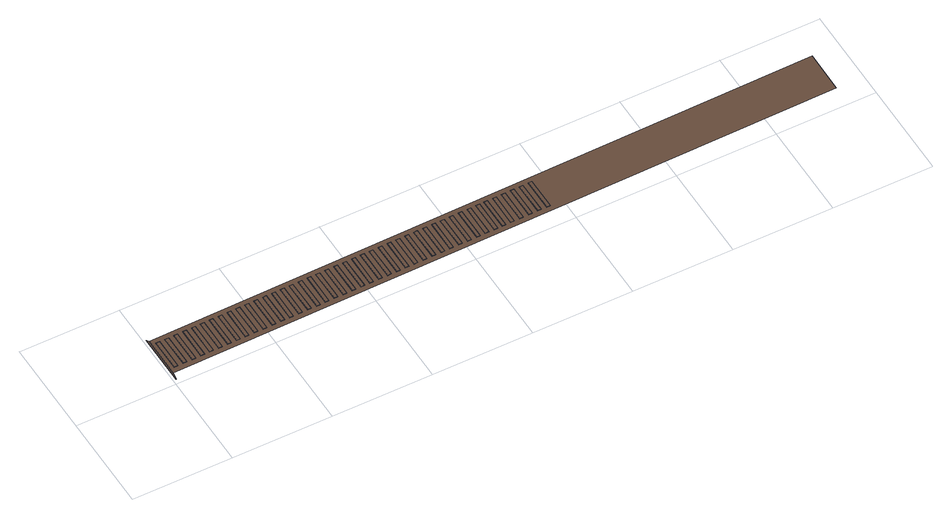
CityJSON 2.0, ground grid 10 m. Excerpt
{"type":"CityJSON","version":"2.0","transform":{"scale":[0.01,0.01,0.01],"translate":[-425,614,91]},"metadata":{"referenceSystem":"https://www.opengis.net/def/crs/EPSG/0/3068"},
"CityObjects":{
"railway1":{"type":"Railway","attributes":{"name":"Track-02","function":"1855"},"geometry":[{"type":"MultiSurface","lod":"3","boundaries":[[[0,1,2,3]],[[4,5,6,7]],[[7,6,8,9]],[[10,8,6,5]],[[11,10,5,4]],[[12,13,14,15]],[[9,8,10,11]],[[15,14,16,17]],[[18,16,14,13]],[[19,18,13,12]],[[20,21,22,23]],[[17,16,18,19]],[[23,22,24,25]],[[26,24,22,21]],[[27,26,21,20]],[[28,29,30,31]],[[25,24,26,27]],[[31,30,32,33]],[[34,32,30,29]],[[35,34,29,28]],[[36,37,38,39]],[[33,32,34,35]],[[39,38,40,41]],[[42,40,38,37]],[[43,42,37,36]],[[44,45,46,47]],[[41,40,42,43]],[[47,46,48,49]],[[50,48,46,45]],[[51,50,45,44]],[[52,53,54,55]],[[49,48,50,51]],[[55,54,56,57]],[[58,56,54,53]],[[59,58,53,52]],[[60,61,62,63]],[[57,56,58,59]],[[63,62,64,65]],[[66,64,62,61]],[[67,66,61,60]],[[68,69,70,71]],[[65,64,66,67]],[[71,70,72,73]],[[74,72,70,69]],[[75,74,69,68]],[[76,77,78,79]],[[73,72,74,75]],[[79,78,80,81]],[[82,80,78,77]],[[83,82,77,76]],[[84,85,86,87]],[[81,80,82,83]],[[87,86,88,89]],[[90,88,86,85]],[[91,90,85,84]],[[92,93,94,95]],[[89,88,90,91]],[[95,94,96,97]],[[98,96,94,93]],[[99,98,93,92]],[[100,101,102,103]],[[97,96,98,99]],[[103,102,104,105]],[[106,104,102,101]],[[107,106,101,100]],[[108,109,110,111]],[[105,104,106,107]],[[111,110,112,113]],[[114,112,110,109]],[[115,114,109,108]],[[116,117,118,119]],[[113,112,114,115]],[[119,118,120,121]],[[122,120,118,117]],[[123,122,117,116]],[[124,125,126,127]],[[121,120,122,123]],[[127,126,128,129]],[[130,128,126,125]],[[131,130,125,124]],[[132,133,134,135]],[[129,128,130,131]],[[135,134,136,137]],[[138,136,134,133]],[[139,138,133,132]],[[140,141,142,143]],[[137,136,138,139]],[[143,142,144,145]],[[146,144,142,141]],[[147,146,141,140]],[[148,149,150,151]],[[145,144,146,147]],[[151,150,152,153]],[[154,152,150,149]],[[155,154,149,148]],[[156,157,158,159]],[[153,152,154,155]],[[159,158,160,161]],[[162,160,158,157]],[[163,162,157,156]],[[164,165,166,167]],[[161,160,162,163]],[[167,166,168,169]],[[170,168,166,165]],[[171,170,165,164]],[[172,173,174,175]],[[169,168,170,171]],[[175,174,176,177]],[[178,176,174,173]],[[179,178,173,172]],[[180,181,182,183]],[[177,176,178,179]],[[183,182,184,185]],[[186,184,182,181]],[[187,186,181,180]],[[188,189,190,191]],[[185,184,186,187]],[[191,190,192,193]],[[194,192,190,189]],[[195,194,189,188]],[[196,197,198,199]],[[193,192,194,195]],[[199,198,200,201]],[[202,200,198,197]],[[203,202,197,196]],[[204,205,206,207]],[[201,200,202,203]],[[207,206,208,209]],[[210,208,206,205]],[[211,210,205,204]],[[212,213,214,215]],[[209,208,210,211]],[[215,214,216,217]],[[218,216,214,213]],[[219,218,213,212]],[[220,221,222,223]],[[217,216,218,219]],[[223,222,224,225]],[[226,224,222,221]],[[227,226,221,220]],[[228,229,230,231]],[[225,224,226,227]],[[231,230,232,233]],[[234,232,230,229]],[[235,234,229,228]],[[236,237,238,239]],[[233,232,234,235]],[[239,238,240,241]],[[242,240,238,237]],[[243,244,0,3]],[[245,242,237,236]],[[246,247,248,249]],[[241,240,242,245]],[[249,248,250,251]],[[252,250,248,247]],[[253,252,247,246]],[[254,255,256,257]],[[251,250,252,253]],[[257,256,258,259]],[[260,258,256,255]],[[261,260,255,254]],[[262,263,264,265]],[[259,258,260,261]],[[265,264,266,267]],[[268,266,264,263]],[[269,268,263,262]],[[270,271,272,273]],[[267,266,268,269]],[[273,272,274,275]],[[276,274,272,271]],[[277,276,271,270]],[[278,279,280,281]],[[275,274,276,277]],[[281,280,282,283]],[[284,282,280,279]],[[285,284,279,278]],[[286,287,288,289]],[[283,282,284,285]],[[289,288,290,291]],[[292,290,288,287]],[[293,292,287,286]],[[294,295,296,297]],[[291,290,292,293]],[[297,296,298,299]],[[300,298,296,295]],[[301,300,295,294]],[[302,303,304,305]],[[299,298,300,301]],[[305,304,306,307]],[[308,306,304,303]],[[309,308,303,302]],[[310,311,312,313]],[[307,306,308,309]],[[313,312,314,315]],[[316,314,312,311]],[[317,316,311,310]],[[318,319,320,321]],[[315,314,316,317]],[[321,320,322,323]],[[324,322,320,319]],[[325,324,319,318]],[[326,327,328,329]],[[323,322,324,325]],[[329,328,330,331]],[[332,330,328,327]],[[333,332,327,326]],[[334,335,336,337]],[[331,330,332,333]],[[337,336,338,339]],[[340,338,336,335]],[[341,340,335,334]],[[342,343,344,345]],[[339,338,340,341]],[[345,344,346,347]],[[348,346,344,343]]]}]}
},
"vertices":[
[31,526,116],[32,574,80],[32,46,80],[31,94,116],[106,148,117],[106,148,123],[70,148,123],[70,148,117],[70,472,123],[70,472,117],[106,472,123],[106,472,117],[195,148,119],[195,148,125],[159,148,124],[159,148,118],[159,472,124],[159,472,118],[195,472,125],[195,472,119],[284,148,120],[284,148,126],[248,148,126],[248,148,120],[248,472,126],[248,472,120],[284,472,126],[284,472,120],[372,148,122],[372,148,128],[336,148,127],[336,148,121],[336,472,127],[336,472,121],[372,472,128],[372,472,122],[461,148,124],[461,148,130],[425,148,129],[425,148,123],[425,472,129],[425,472,123],[461,472,130],[461,472,124],[550,148,125],[550,148,131],[514,148,131],[514,148,125],[514,472,131],[514,472,125],[550,472,131],[550,472,125],[639,148,127],[639,148,133],[603,148,132],[603,148,126],[603,472,132],[603,472,126],[639,472,133],[639,472,127],[728,148,128],[728,148,134],[692,148,134],[692,148,128],[692,472,134],[692,472,128],[728,472,134],[728,472,128],[816,148,130],[816,148,136],[780,148,135],[780,148,129],[780,472,135],[780,472,129],[816,472,136],[816,472,130],[905,148,132],[905,148,138],[869,148,137],[869,148,131],[869,472,137],[869,472,131],[905,472,138],[905,472,132],[994,148,133],[994,148,139],[958,148,139],[958,148,133],[958,472,139],[958,472,133],[994,472,139],[994,472,133],[1083,148,135],[1083,148,141],[1047,148,140],[1047,148,134],[1047,472,140],[1047,472,134],[1083,472,141],[1083,472,135],[1172,148,137],[1171,148,143],[1135,148,142],[1136,148,136],[1135,472,142],[1136,472,136],[1171,472,143],[1172,472,137],[1260,148,138],[1260,148,144],[1224,148,144],[1224,148,138],[1224,472,144],[1224,472,138],[1260,472,144],[1260,472,138],[1349,148,140],[1349,148,146],[1313,148,145],[1313,148,139],[1313,472,145],[1313,472,139],[1349,472,146],[1349,472,140],[1438,148,141],[1438,148,147],[1402,148,147],[1402,148,141],[1402,472,147],[1402,472,141],[1438,472,147],[1438,472,141],[1527,148,143],[1527,148,149],[1491,148,148],[1491,148,142],[1491,472,148],[1491,472,142],[1527,472,149],[1527,472,143],[1615,148,145],[1615,148,151],[1579,148,150],[1579,148,144],[1579,472,150],[1579,472,144],[1615,472,151],[1615,472,145],[1704,148,146],[1704,148,152],[1668,148,152],[1668,148,146],[1668,472,152],[1668,472,146],[1704,472,152],[1704,472,146],[1793,148,148],[1793,148,154],[1757,148,153],[1757,148,147],[1757,472,153],[1757,472,147],[1793,472,154],[1793,472,148],[1882,148,149],[1882,148,155],[1846,148,155],[1846,148,149],[1846,472,155],[1846,472,149],[1882,472,155],[1882,472,149],[1971,148,151],[1970,148,157],[1935,148,156],[1935,148,150],[1935,472,156],[1935,472,150],[1970,472,157],[1971,472,151],[2059,148,153],[2059,148,159],[2023,148,158],[2023,148,152],[2023,472,158],[2023,472,152],[2059,472,159],[2059,472,153],[2148,148,154],[2148,148,160],[2112,148,160],[2112,148,154],[2112,472,160],[2112,472,154],[2148,472,160],[2148,472,154],[2237,148,156],[2237,148,162],[2201,148,161],[2201,148,155],[2201,472,161],[2201,472,155],[2237,472,162],[2237,472,156],[2326,148,158],[2326,148,164],[2290,148,163],[2290,148,157],[2290,472,163],[2290,472,157],[2326,472,164],[2326,472,158],[2415,148,159],[2414,148,165],[2378,148,165],[2379,148,159],[2378,472,165],[2379,472,159],[2414,472,165],[2415,472,159],[2503,148,161],[2503,148,167],[2467,148,166],[2467,148,160],[2467,472,166],[2467,472,160],[2503,472,167],[2503,472,161],[2592,148,162],[2592,148,168],[2556,148,168],[2556,148,162],[2556,472,168],[2556,472,162],[2592,472,168],[2592,472,162],[2681,148,164],[2681,148,170],[2645,148,169],[2645,148,163],[2645,472,169],[2645,472,163],[2681,472,170],[6654,94,236],[6654,526,236],[2681,472,164],[2770,148,166],[2770,148,172],[2734,148,171],[2734,148,165],[2734,472,171],[2734,472,165],[2770,472,172],[2770,472,166],[2858,148,167],[2858,148,173],[2822,148,173],[2822,148,167],[2822,472,173],[2822,472,167],[2858,472,173],[2858,472,167],[2947,148,169],[2947,148,175],[2911,148,174],[2911,148,168],[2911,472,174],[2911,472,168],[2947,472,175],[2947,472,169],[3036,148,170],[3036,148,176],[3000,148,176],[3000,148,170],[3000,472,176],[3000,472,170],[3036,472,176],[3036,472,170],[3125,148,172],[3125,148,178],[3089,148,177],[3089,148,171],[3089,472,177],[3089,472,171],[3125,472,178],[3125,472,172],[3214,148,174],[3213,148,180],[3177,148,179],[3178,148,173],[3177,472,179],[3178,472,173],[3213,472,180],[3214,472,174],[3302,148,175],[3302,148,181],[3266,148,181],[3266,148,175],[3266,472,181],[3266,472,175],[3302,472,181],[3302,472,175],[3380,148,177],[3380,148,183],[3344,148,182],[3344,148,176],[3344,472,182],[3344,472,176],[3380,472,183],[3380,472,177],[3468,148,178],[3468,148,184],[3432,148,184],[3433,148,178],[3432,472,184],[3433,472,178],[3468,472,184],[3468,472,178],[3557,148,180],[3557,148,186],[3521,148,185],[3521,148,179],[3521,472,185],[3521,472,179],[3557,472,186],[3557,472,180],[3646,148,182],[3646,148,188],[3610,148,187],[3610,148,181],[3610,472,187],[3610,472,181],[3646,472,188],[3646,472,182],[3735,148,183],[3735,148,189],[3699,148,189],[3699,148,183],[3699,472,189],[3699,472,183],[3735,472,189],[3735,472,183],[3824,148,185],[3824,148,191],[3788,148,190],[3788,148,184],[3788,472,190],[3788,472,184],[3824,472,191]
]}
